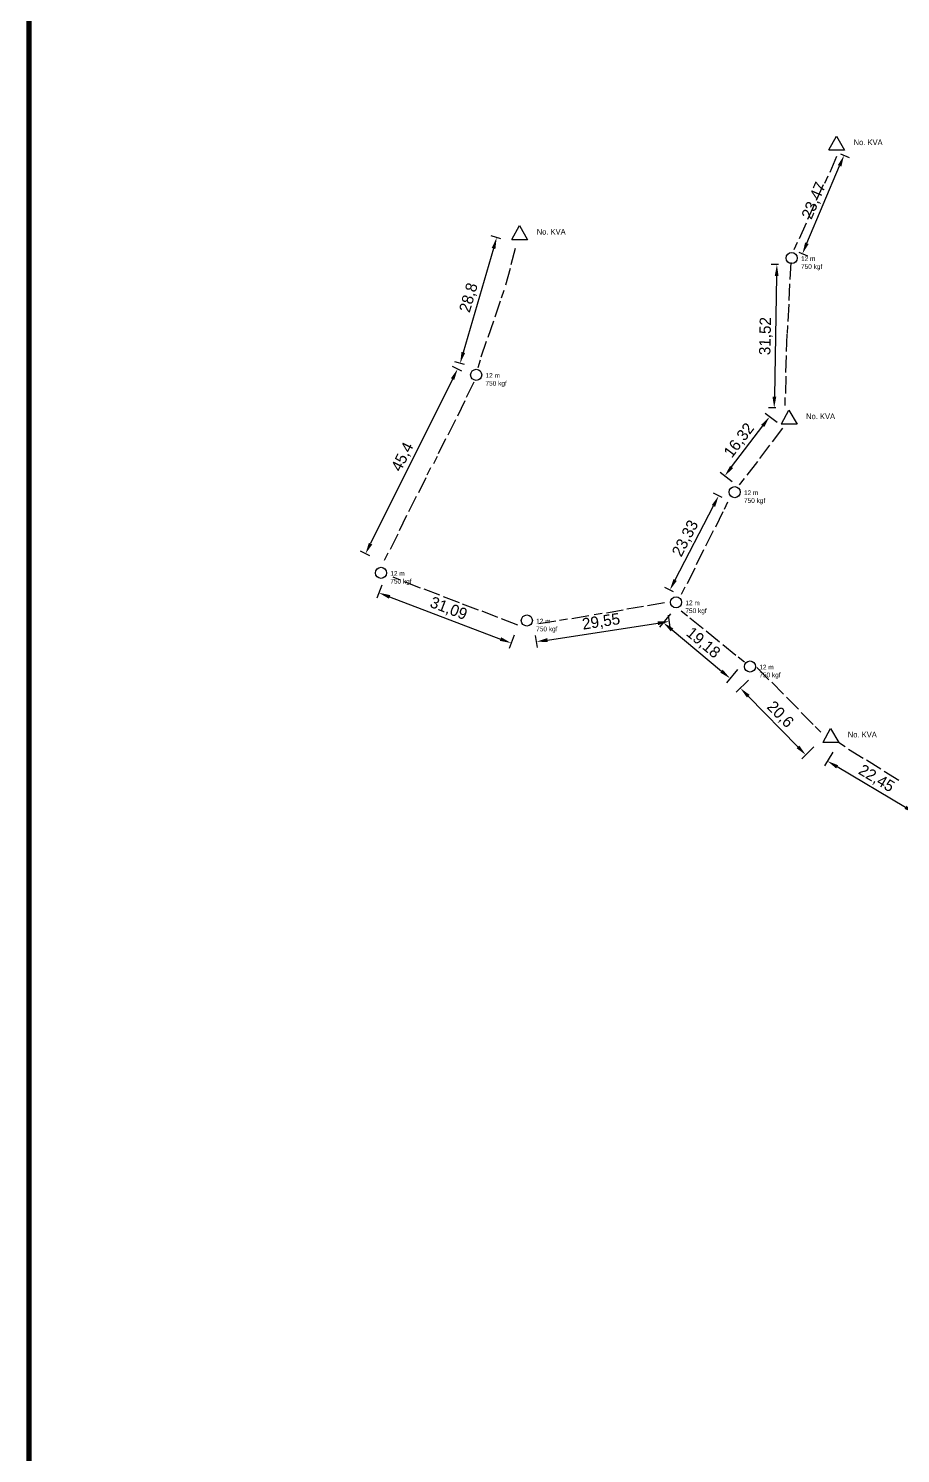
# Model space of a CAD drawing. Header units: millimetres. Extents: x -3588 to 75209, y -3737 to 38254.
# Drawn here: x 19626 to 19817.8, y 34625.4 to 34938.7 of the extents above; entities that cross this region are included whole.
import ezdxf

# ---------------------------------------------------------------- set-up
doc = ezdxf.new("R2010")
doc.units = ezdxf.units.MM
doc.layers.add('P', color=253, linetype='Continuous')
doc.dimstyles.new('ISO-25', dxfattribs={"dimtxt": 2.5, "dimasz": 2.5, "dimexe": 1.25, "dimexo": 0.625, "dimtad": 1, "dimtxsty": 'Standard', "dimcen": 2.5, "dimadec": 0, "dimazin": 0, "dimtfac": 1, "dimtmove": 0, "dimatfit": 3, "dimfxl": 1, "dimarcsym": 0})

# ---------------------------------------------------------------- blocks, each defined once
blk = doc.blocks.new('*D526')
at = {"color": 0, "lineweight": -2, "transparency": 16777216}
for p, q in [((19802.89, 34779.63), (19801.07, 34776.56)), ((19818.87, 34767.46), (19803.86, 34776.36)), ((19822.2, 34768.18), (19820.39, 34765.11))]:
    blk.add_line(p, q, dxfattribs=at)
at = {"color": 0, "transparency": 16777216}
for points in [[(19804.07, 34776.72), (19803.65, 34776.01), (19801.71, 34777.64)], [(19819.09, 34767.82), (19818.66, 34767.11), (19821.03, 34766.19)]]:
    blk.add_solid(points, dxfattribs=at)
at = {"layer": 'Defpoints', "color": 0, "transparency": 16777216}
for p in [(19801.71, 34777.64), (19803.21, 34780.16), (19822.52, 34768.72)]:
    blk.add_point(p, dxfattribs=at)
at = {"color": 0, "transparency": 16777216, "insert": (19812.43, 34773.71), "char_height": 2.5, "attachment_point": 5, "rotation": 329.3458}
blk.add_mtext('22,45', dxfattribs=at)
blk = doc.blocks.new('*D527')
at = {"color": 0, "lineweight": -2, "transparency": 16777216}
for p, q in [((19784.33, 34795.45), (19781.64, 34792.81)), ((19784.29, 34791.9), (19795.21, 34780.76)), ((19798.75, 34780.74), (19796.07, 34778.1))]:
    blk.add_line(p, q, dxfattribs=at)
at = {"color": 0, "transparency": 16777216}
for points in [[(19784.59, 34792.19), (19783.99, 34791.61), (19782.54, 34793.68)], [(19795.51, 34781.06), (19794.91, 34780.47), (19796.96, 34778.98)]]:
    blk.add_solid(points, dxfattribs=at)
at = {"layer": 'Defpoints', "color": 0, "transparency": 16777216}
for p in [(19784.78, 34795.88), (19799.2, 34781.18), (19796.96, 34778.98)]:
    blk.add_point(p, dxfattribs=at)
at = {"color": 0, "transparency": 16777216, "insert": (19791.24, 34787.79), "char_height": 2.5, "attachment_point": 5, "rotation": 314.4386}
blk.add_mtext('20,6', dxfattribs=at)
blk = doc.blocks.new('*D528')
at = {"color": 0, "lineweight": -2, "transparency": 16777216}
for p, q in [((19767.21, 34810.01), (19764.8, 34807.11)), ((19767.52, 34806.47), (19778.41, 34797.4)), ((19781.95, 34797.74), (19779.53, 34794.84))]:
    blk.add_line(p, q, dxfattribs=at)
at = {"color": 0, "transparency": 16777216}
for points in [[(19767.79, 34806.79), (19767.25, 34806.15), (19765.6, 34808.07)], [(19778.68, 34797.72), (19778.15, 34797.08), (19780.33, 34795.8)]]:
    blk.add_solid(points, dxfattribs=at)
at = {"layer": 'Defpoints', "color": 0, "transparency": 16777216}
for p in [(19767.61, 34810.49), (19782.35, 34798.22), (19780.33, 34795.8)]:
    blk.add_point(p, dxfattribs=at)
at = {"color": 0, "transparency": 16777216, "insert": (19774.3, 34803.54), "char_height": 2.5, "attachment_point": 5, "rotation": 320.2117}
blk.add_mtext('19,18', dxfattribs=at)
blk = doc.blocks.new('*D529')
at = {"color": 0, "lineweight": -2, "transparency": 16777216}
for p, q in [((19766.66, 34809.7), (19767.05, 34807.08)), ((19740.12, 34804.25), (19764.39, 34807.94)), ((19737.44, 34805.25), (19737.84, 34802.63))]:
    blk.add_line(p, q, dxfattribs=at)
at = {"color": 0, "transparency": 16777216}
for points in [[(19764.33, 34808.36), (19764.46, 34807.53), (19766.87, 34808.32)], [(19740.06, 34804.66), (19740.18, 34803.83), (19737.65, 34803.87)]]:
    blk.add_solid(points, dxfattribs=at)
at = {"layer": 'Defpoints', "color": 0, "transparency": 16777216}
for p in [(19766.56, 34810.31), (19737.35, 34805.86), (19766.87, 34808.32)]:
    blk.add_point(p, dxfattribs=at)
at = {"color": 0, "transparency": 16777216, "insert": (19751.94, 34808.15), "char_height": 2.5, "attachment_point": 5, "rotation": 8.6616}
blk.add_mtext('29,55', dxfattribs=at)
blk = doc.blocks.new('*D530')
at = {"color": 0, "lineweight": -2, "transparency": 16777216}
for p, q in [((19703.7, 34816.32), (19702.61, 34813.45)), ((19705.39, 34813.73), (19729.78, 34804.47)), ((19732.77, 34805.29), (19731.68, 34802.42))]:
    blk.add_line(p, q, dxfattribs=at)
at = {"color": 0, "transparency": 16777216}
for points in [[(19705.54, 34814.12), (19705.24, 34813.34), (19703.05, 34814.62)], [(19729.93, 34804.86), (19729.64, 34804.08), (19732.12, 34803.59)]]:
    blk.add_solid(points, dxfattribs=at)
at = {"layer": 'Defpoints', "color": 0, "transparency": 16777216}
for p in [(19703.92, 34816.9), (19732.99, 34805.88), (19732.12, 34803.59)]:
    blk.add_point(p, dxfattribs=at)
at = {"color": 0, "transparency": 16777216, "insert": (19718.33, 34811.05), "char_height": 2.5, "attachment_point": 5, "rotation": 339.2204}
blk.add_mtext('31,09', dxfattribs=at)
blk = doc.blocks.new('*D531')
at = {"color": 0, "lineweight": -2, "transparency": 16777216}
for p, q in [((19721.28, 34863.37), (19719.24, 34864.39)), ((19719.24, 34861.59), (19701.2, 34825.44)), ((19701.02, 34822.74), (19698.97, 34823.76))]:
    blk.add_line(p, q, dxfattribs=at)
at = {"color": 0, "transparency": 16777216}
for points in [[(19718.87, 34861.78), (19719.61, 34861.41), (19720.35, 34863.83)], [(19700.83, 34825.63), (19701.58, 34825.26), (19700.09, 34823.21)]]:
    blk.add_solid(points, dxfattribs=at)
at = {"layer": 'Defpoints', "color": 0, "transparency": 16777216}
for p in [(19721.84, 34863.09), (19700.09, 34823.21), (19701.58, 34822.46)]:
    blk.add_point(p, dxfattribs=at)
at = {"color": 0, "transparency": 16777216, "insert": (19708.36, 34844.45), "char_height": 2.5, "attachment_point": 5, "rotation": 63.487}
blk.add_mtext('45,4', dxfattribs=at)
blk = doc.blocks.new('*D532')
at = {"color": 0, "lineweight": -2, "transparency": 16777216}
for p, q in [((19728.26, 34890.33), (19721.61, 34867.48)), ((19729.89, 34892.46), (19727.75, 34893.08)), ((19721.85, 34864.81), (19719.71, 34865.43))]:
    blk.add_line(p, q, dxfattribs=at)
at = {"color": 0, "transparency": 16777216}
for points in [[(19727.86, 34890.45), (19728.66, 34890.21), (19728.95, 34892.73)], [(19721.21, 34867.59), (19722.01, 34867.36), (19720.91, 34865.08)]]:
    blk.add_solid(points, dxfattribs=at)
at = {"layer": 'Defpoints', "color": 0, "transparency": 16777216}
for p in [(19730.49, 34892.28), (19720.91, 34865.08), (19722.45, 34864.63)]:
    blk.add_point(p, dxfattribs=at)
at = {"color": 0, "transparency": 16777216, "insert": (19722.93, 34879.49), "char_height": 2.5, "attachment_point": 5, "rotation": 73.7871}
blk.add_mtext('28,8', dxfattribs=at)
blk = doc.blocks.new('*D533')
at = {"color": 0, "lineweight": -2, "transparency": 16777216}
for p, q in [((19768.2, 34817.45), (19776.63, 34833.72)), ((19778.54, 34835.55), (19776.67, 34836.52)), ((19767.81, 34814.83), (19765.94, 34815.8))]:
    blk.add_line(p, q, dxfattribs=at)
at = {"color": 0, "transparency": 16777216}
for points in [[(19776.26, 34833.92), (19777, 34833.53), (19777.78, 34835.94)], [(19767.83, 34817.64), (19768.57, 34817.26), (19767.05, 34815.23)]]:
    blk.add_solid(points, dxfattribs=at)
at = {"layer": 'Defpoints', "color": 0, "transparency": 16777216}
for p in [(19777.78, 34835.94), (19779.1, 34835.26), (19768.37, 34814.55)]:
    blk.add_point(p, dxfattribs=at)
at = {"color": 0, "transparency": 16777216, "insert": (19770.57, 34826.54), "char_height": 2.5, "attachment_point": 5, "rotation": 62.6155}
blk.add_mtext('23,33', dxfattribs=at)
blk = doc.blocks.new('*D534')
at = {"color": 0, "lineweight": -2, "transparency": 16777216}
for p, q in [((19790.63, 34852.06), (19787.98, 34854.07)), ((19780.63, 34842.29), (19787.47, 34851.32)), ((19780.77, 34839.05), (19778.12, 34841.05))]:
    blk.add_line(p, q, dxfattribs=at)
at = {"color": 0, "transparency": 16777216}
for points in [[(19787.13, 34851.57), (19787.8, 34851.07), (19788.98, 34853.31)], [(19780.29, 34842.54), (19780.96, 34842.04), (19779.12, 34840.3)]]:
    blk.add_solid(points, dxfattribs=at)
at = {"layer": 'Defpoints', "color": 0, "transparency": 16777216}
for p in [(19788.98, 34853.31), (19791.13, 34851.68), (19781.27, 34838.67)]:
    blk.add_point(p, dxfattribs=at)
at = {"color": 0, "transparency": 16777216, "insert": (19782.39, 34848.06), "char_height": 2.5, "attachment_point": 5, "rotation": 52.8489}
blk.add_mtext('16,32', dxfattribs=at)
blk = doc.blocks.new('*D535')
at = {"color": 0, "lineweight": -2, "transparency": 16777216}
for p, q in [((19790.98, 34886.77), (19789.34, 34886.81)), ((19790.54, 34884.28), (19790.04, 34857.76)), ((19790.39, 34855.26), (19788.74, 34855.29))]:
    blk.add_line(p, q, dxfattribs=at)
at = {"color": 0, "transparency": 16777216}
for points in [[(19790.12, 34884.29), (19790.96, 34884.27), (19790.59, 34886.78)], [(19789.62, 34857.77), (19790.46, 34857.75), (19789.99, 34855.26)]]:
    blk.add_solid(points, dxfattribs=at)
at = {"layer": 'Defpoints', "color": 0, "transparency": 16777216}
for p in [(19791.61, 34886.76), (19789.99, 34855.26), (19791.01, 34855.24)]:
    blk.add_point(p, dxfattribs=at)
at = {"color": 0, "transparency": 16777216, "insert": (19788.21, 34871.06), "char_height": 2.5, "attachment_point": 5, "rotation": 88.9189}
blk.add_mtext('31,52', dxfattribs=at)
blk = doc.blocks.new('*D536')
at = {"color": 0, "lineweight": -2, "transparency": 16777216}
for p, q in [((19804.6, 34911.11), (19806.51, 34910.3)), ((19797.18, 34891.47), (19804.39, 34908.48)), ((19795.45, 34889.49), (19797.36, 34888.68))]:
    blk.add_line(p, q, dxfattribs=at)
at = {"color": 0, "transparency": 16777216}
for points in [[(19804, 34908.65), (19804.77, 34908.32), (19805.36, 34910.79)], [(19796.8, 34891.64), (19797.57, 34891.31), (19796.21, 34889.17)]]:
    blk.add_solid(points, dxfattribs=at)
at = {"layer": 'Defpoints', "color": 0, "transparency": 16777216}
for p in [(19804.02, 34911.35), (19805.36, 34910.79), (19794.87, 34889.74)]:
    blk.add_point(p, dxfattribs=at)
at = {"color": 0, "transparency": 16777216, "insert": (19798.87, 34900.79), "char_height": 2.5, "attachment_point": 5, "rotation": 67.0564}
blk.add_mtext('23,47', dxfattribs=at)

msp = doc.modelspace()

# ---------------------------------------------------------------- linework, layer by layer
at = {"color": 10}
for p, q in [((19802.041, 34911.989), (19803.668, 34915.045)), ((19803.668, 34915.045), (19805.49, 34911.924)), ((19805.49, 34911.924), (19801.988, 34911.924)), ((19802.281, 34907.121), (19803.788, 34910.589)), ((19801.143, 34904.681), (19801.852, 34906.313)), ((19799.288, 34900.949), (19800.847, 34904.393)), ((19797.379, 34896.75), (19798.908, 34900.128)), ((19732.316, 34892.325), (19733.942, 34895.38)), ((19733.942, 34895.38), (19735.764, 34892.26)), ((19795.566, 34892.525), (19797.124, 34895.97)), ((19732.1, 34886.801), (19733.089, 34890.376)), ((19735.764, 34892.26), (19732.263, 34892.26)), ((19794.391, 34890.102), (19795.124, 34891.723)), ((19793.512, 34883.486), (19793.711, 34887.262)), ((19730.962, 34882.347), (19731.97, 34885.991)), ((19730.513, 34881.055), (19729.945, 34879.369)), ((19793.26, 34878.88), (19793.455, 34882.584)), ((19729.726, 34878.724), (19728.542, 34875.21)), ((19793.107, 34874.286), (19793.306, 34878.061)), ((19728.245, 34874.356), (19727.037, 34870.773)), ((19792.732, 34867.682), (19792.847, 34871.461)), ((19792.893, 34871.602), (19792.987, 34873.378)), ((19726.666, 34869.912), (19725.481, 34866.398)), ((19725.334, 34865.79), (19724.766, 34864.104)), ((19792.584, 34863.071), (19792.696, 34866.778)), ((19792.535, 34858.475), (19792.649, 34862.254)), ((19723.956, 34860.956), (19722.263, 34857.576)), ((19721.978, 34856.806), (19720.316, 34853.491)), ((19792.381, 34855.786), (19792.435, 34857.565)), ((19719.904, 34852.686), (19718.21, 34849.306)), ((19791.585, 34851.75), (19793.211, 34854.805)), ((19793.211, 34854.805), (19795.033, 34851.685)), ((19789.63, 34847.822), (19791.932, 34850.821)), ((19795.033, 34851.685), (19791.532, 34851.685)), ((19717.722, 34848.505), (19716.061, 34845.189)), ((19786.815, 34844.168), (19789.073, 34847.11)), ((19715.831, 34844.608), (19715.034, 34843.017)), ((19784.087, 34840.467), (19786.389, 34843.466)), ((19711.794, 34836.66), (19713.456, 34839.975)), ((19713.687, 34840.557), (19714.484, 34842.147)), ((19782.391, 34838.376), (19783.475, 34839.787)), ((19709.612, 34832.48), (19711.306, 34835.859)), ((19779.034, 34833.052), (19779.831, 34834.643)), ((19707.536, 34828.36), (19709.199, 34831.675)), ((19777.141, 34829.155), (19778.803, 34832.471)), ((19705.557, 34824.211), (19707.251, 34827.591)), ((19774.959, 34824.975), (19776.653, 34828.355)), ((19704.286, 34821.837), (19705.084, 34823.428)), ((19772.883, 34820.855), (19774.546, 34824.171)), ((19706.08, 34818.113), (19707.741, 34817.474)), ((19770.904, 34816.706), (19772.598, 34820.086)), ((19708.567, 34817.08), (19712.095, 34815.722)), ((19712.888, 34815.513), (19716.35, 34814.181)), ((19769.633, 34814.332), (19770.431, 34815.923)), ((19717.19, 34813.848), (19720.719, 34812.49)), ((19721.344, 34812.208), (19724.873, 34810.85)), ((19757.589, 34811.095), (19761.246, 34811.711)), ((19762.139, 34811.852), (19765.867, 34812.48)), ((19725.666, 34810.641), (19729.127, 34809.309)), ((19729.968, 34808.976), (19733.496, 34807.618)), ((19742.791, 34808.606), (19744.545, 34808.901)), ((19745.457, 34808.982), (19749.185, 34809.61)), ((19750.405, 34809.867), (19752.159, 34810.162)), ((19753.071, 34810.243), (19756.799, 34810.871)), ((19769.52, 34810.657), (19770.911, 34809.546)), ((19771.442, 34809.12), (19774.339, 34806.805)), ((19738.205, 34807.859), (19741.934, 34808.487)), ((19775.04, 34806.234), (19777.994, 34803.874)), ((19778.676, 34803.231), (19781.573, 34800.916)), ((19782.094, 34800.57), (19783.484, 34799.459)), ((19786.163, 34798.21), (19788.819, 34795.519)), ((19789.456, 34795.002), (19792.061, 34792.362)), ((19792.69, 34791.712), (19795.345, 34789.022)), ((19795.947, 34788.302), (19798.552, 34785.663)), ((19799.028, 34785.258), (19800.278, 34783.991)), ((19800.76, 34781.774), (19802.387, 34784.829)), ((19802.387, 34784.829), (19804.209, 34781.709)), ((19804.209, 34781.709), (19800.707, 34781.709)), ((19804.139, 34781.77), (19805.645, 34780.821)), ((19806.378, 34780.274), (19809.577, 34778.258)), ((19810.315, 34777.9), (19813.452, 34775.923)), ((19814.213, 34775.433), (19817.411, 34773.418))]:
    msp.add_line(p, q, dxfattribs=at)
for centre in [(19793.851, 34888.216), (19724.438, 34862.544), (19781.305, 34836.758), (19703.504, 34819.019), (19768.414, 34812.549), (19735.585, 34808.534), (19784.677, 34798.423)]:
    msp.add_circle(centre, 1.222, dxfattribs=at)
at = {"layer": 'P', "const_width": 1.2}
msp.add_lwpolyline([(19626.12, 27357.842), (19626.062, 36428.766)], dxfattribs=at)

# ---------------------------------------------------------------- texts
at = {"color": 10, "attachment_point": 1}
for s, width, gutter_width, insert, char_height in [('No. KVA', 17.75852, 6.215, (19807.475, 34914.29), 1.243), ('No. KVA', 17.75852, 6.215, (19737.75, 34894.625), 1.243), ('12 m^J750 kgf ', 21.10344, 5.166, (19795.899, 34888.601), 1.03321), ('12 m^J750 kgf ', 21.10344, 5.166, (19726.486, 34862.928), 1.03321), ('No. KVA', 17.75852, 6.215, (19797.019, 34854.051), 1.243), ('12 m^J750 kgf ', 21.10344, 5.166, (19783.353, 34837.143), 1.03321), ('12 m^J750 kgf ', 21.10344, 5.166, (19705.552, 34819.404), 1.03321), ('12 m^J750 kgf ', 21.10344, 5.166, (19770.462, 34812.934), 1.03321), ('12 m^J750 kgf ', 21.10344, 5.166, (19737.633, 34808.918), 1.03321), ('12 m^J750 kgf ', 21.10344, 5.166, (19786.725, 34798.807), 1.03321), ('No. KVA', 17.75852, 6.215, (19806.194, 34784.075), 1.243)]:
    msp.add_mtext_dynamic_manual_height_columns(s, width=width, gutter_width=gutter_width, heights=[0], dxfattribs=dict(at, insert=insert, char_height=char_height))

# ---------------------------------------------------------------- dimensions: what is measured, and where the dimension line sits
at = {"color": 1}
for p1, p2, distance, picture, middle in [((19794.874, 34889.736), (19804.024, 34911.352), -1.45, '*D536', (19798.866, 34900.791)), ((19730.49, 34892.284), (19722.45, 34864.631), -1.6, '*D532', (19722.933, 34879.486)), ((19791.608, 34886.763), (19791.013, 34855.244), -1.019, '*D535', (19788.208, 34871.062)), ((19721.844, 34863.086), (19701.578, 34822.462), -1.664, '*D531', (19708.357, 34844.447)), ((19781.267, 34838.67), (19791.125, 34851.681), 2.698, '*D534', (19782.385, 34848.063)), ((19768.368, 34814.546), (19779.099, 34835.262), 1.482, '*D533', (19770.568, 34826.544)), ((19703.923, 34816.905), (19732.989, 34805.876), -2.448, '*D530', (19718.327, 34811.05)), ((19737.346, 34805.863), (19766.562, 34810.314), -2.017, '*D529', (19751.944, 34808.154)), ((19767.613, 34810.492), (19782.349, 34798.22), -3.148, '*D528', (19774.299, 34803.538)), ((19784.78, 34795.884), (19799.201, 34781.178), -3.141, '*D527', (19791.235, 34787.79)), ((19822.523, 34768.717), (19803.207, 34780.165), 2.937, '*D526', (19812.43, 34773.706))]:
    dim = msp.add_aligned_dim(p1=p1, p2=p2, distance=distance, dimstyle='ISO-25', dxfattribs=at)
    dim.commit()
    dim.dimension.update_dxf_attribs({"geometry": picture, "text_midpoint": middle})

doc.saveas('drawing.dxf')
